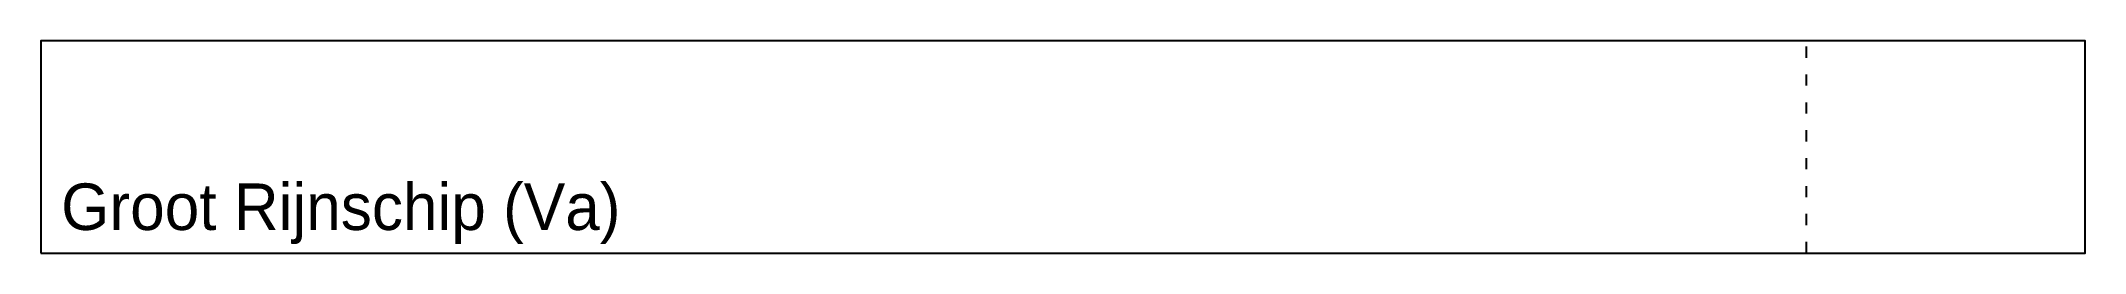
# Model space of a CAD drawing. Extents: x 0 to 110, y 0 to 11.
import ezdxf

# ---------------------------------------------------------------- set-up
doc = ezdxf.new("R2010")
doc.units = 0
doc.linetypes.add('ACAD_ISO03W100', pattern=[30, 12, -18])

msp = doc.modelspace()

# ---------------------------------------------------------------- linework, layer by layer
at = {"linetype": 'ACAD_ISO03W100', "ltscale": 0.05}
msp.add_line((95, 0), (95, 11.4), dxfattribs=at)
msp.add_lwpolyline([(0, 0), (110, 0), (110, 11.4), (0, 11.4)], close=True)

# ---------------------------------------------------------------- texts
msp.add_text('Groot Rijnschip (Va)', height=2.5).set_placement((1.09, 1.24))

doc.saveas('drawing.dxf')
